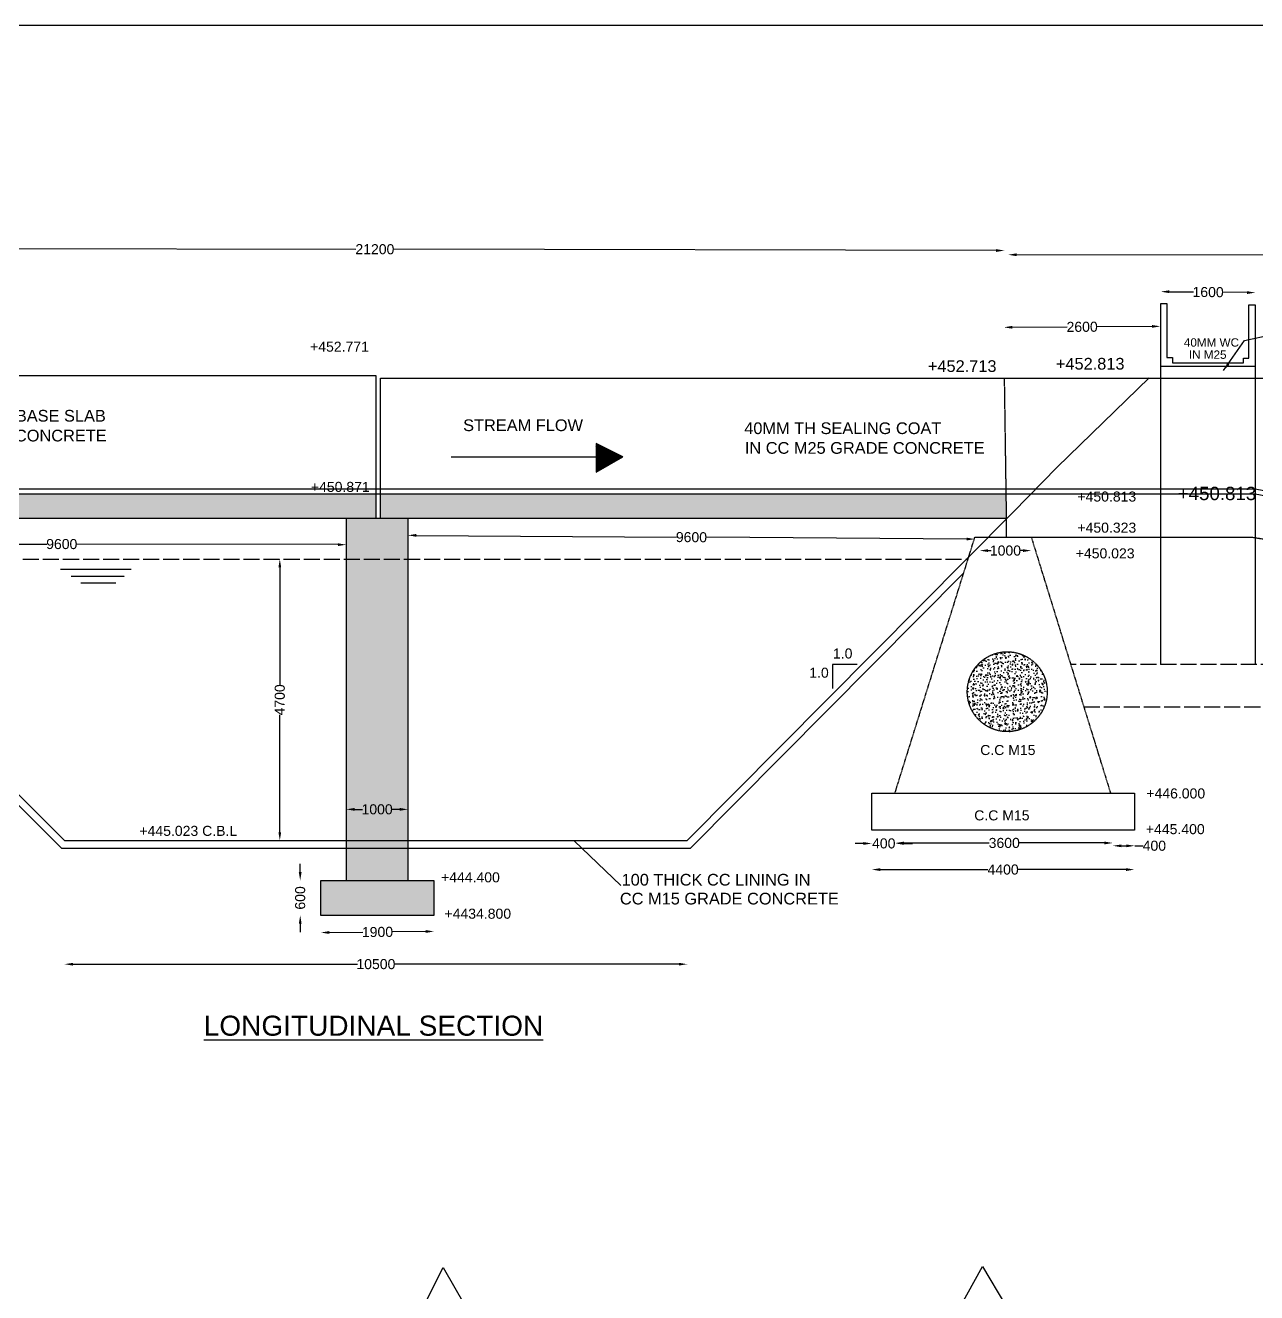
# Model space of a CAD drawing. Header units: millimetres. Extents: x 1841 to 73533, y 5611 to 49253.
# Drawn here: x 29810 to 48224, y 30294 to 49253 of the extents above; entities that cross this region are included whole.
import ezdxf

# ---------------------------------------------------------------- set-up
doc = ezdxf.new("R2010")
doc.units = ezdxf.units.MM
doc.header["$MEASUREMENT"] = 0
doc.linetypes.add('ACAD_ISO02W100', pattern=[15, 12, -3])
for name, color, linetype in [('DIMENSION', 7, 'Continuous'), ('DRAWING', 7, 'Continuous'), ('TEXT', 7, 'Continuous')]:
    doc.layers.add(name, color=color, linetype=linetype)
doc.styles.get("Standard").update_dxf_attribs({"font": 'arial.ttf'})
doc.dimstyles.get("Standard").update_dxf_attribs({"dimtxt": 150, "dimasz": 125, "dimexe": 0.18, "dimexo": 0.0625, "dimgap": 0.09, "dimtad": 0, "dimdec": 0, "dimzin": 0, "dimdsep": 46, "dimtxsty": 'Standard', "dimcen": 0.09, "dimse1": 1, "dimse2": 1, "dimadec": 0, "dimazin": 0, "dimtfac": 1, "dimtdec": 0, "dimtofl": 0, "dimtmove": 0, "dimatfit": 3, "dimfxl": 1, "dimtolj": 1, "dimtzin": 0, "dimarcsym": 0})
pattern_1 = [(50, (0, 0), (143.45204, -12.55043), [15, -165]), (355, (0, 0), (-27.75027, 150.43843), [12, -132]), (100.4514, (11.95, -1.05), (115.70188, 137.8879), [12.74804, -140.22842]), (46.1842, (0, 40), (213.4482, -33.1038), [22.5, -247.5]), (96.6356, (17.79, 37.24), (186.93254, 194.8236), [19.12206, -210.3426]), (351.1842, (0, 40), (186.9324, 194.8237), [18, -198]), (21, (20, 30), (119.3814, -80.52378), [15, -165]), (326, (20, 30), (48.66307, 145.03), [12, -132]), (71.4514, (29.95, 23.29), (168.04453, 64.5061), [12.74804, -140.22842]), (37.5, (0, 0), (2.43197, 66.57877), [0, -130.4, 0, -134, 0, -132.5]), (7.5, (0, 0), (52.61391, 78.88234), [0, -76.4, 0, -127.4, 0, -50.5]), (327.5, (-44.6, 0), (106.764487, -4.510974), [0, -50, 0, -156, 0, -207]), (317.5, (-64.6, 0), (116.63723, 20.021), [0, -65, 0, -103.6, 0, -147])]

# ---------------------------------------------------------------- blocks, each defined once
blk = doc.blocks.new('*D14')
at = {"layer": 'Defpoints', "color": 0, "transparency": 16777216}
for p in [(44452, 45884), (25618, 44015), (44448, 43977)]:
    blk.add_point(p, dxfattribs=at)
at = {"layer": 'DIMENSION', "color": 0, "lineweight": -2, "transparency": 16777216}
for p, q in [((25747, 45922), (34754, 45904)), ((44327, 45884), (35320, 45902))]:
    blk.add_line(p, q, dxfattribs=at)
at = {"layer": 'DIMENSION', "color": 0, "transparency": 16777216}
for points in [[(25747, 45943), (25747, 45901), (25622, 45922)], [(44327, 45905), (44327, 45863), (44452, 45884)]]:
    blk.add_solid(points, dxfattribs=at)
at = {"layer": 'DIMENSION', "color": 0, "transparency": 16777216, "insert": (35037, 45903), "char_height": 150, "attachment_point": 5, "rotation": 359.8845}
blk.add_mtext('\\A1;21200', dxfattribs=at)
blk = doc.blocks.new('*D15')
at = {"layer": 'Defpoints', "color": 0, "transparency": 16777216}
for p in [(46784, 44750), (46788, 43992), (44448, 43977)]:
    blk.add_point(p, dxfattribs=at)
at = {"layer": 'DIMENSION', "color": 0, "lineweight": -2, "transparency": 16777216}
for p, q in [((46659, 44749), (45839, 44744)), ((44569, 44736), (45389, 44741))]:
    blk.add_line(p, q, dxfattribs=at)
at = {"layer": 'DIMENSION', "color": 0, "transparency": 16777216}
for points in [[(44569, 44757), (44569, 44715), (44444, 44735)], [(46658, 44770), (46659, 44728), (46784, 44750)]]:
    blk.add_solid(points, dxfattribs=at)
at = {"layer": 'DIMENSION', "color": 0, "transparency": 16777216, "insert": (45614, 44742), "char_height": 150, "attachment_point": 5, "rotation": 0.3651}
blk.add_mtext('\\A1;2600', dxfattribs=at)
blk = doc.blocks.new('*D16')
at = {"layer": 'Defpoints', "color": 0, "transparency": 16777216}
for p in [(53324, 45828), (44510, 43977), (53326, 43984)]:
    blk.add_point(p, dxfattribs=at)
at = {"layer": 'DIMENSION', "color": 0, "lineweight": -2, "transparency": 16777216}
for p, q in [((44633, 45821), (48640, 45824)), ((53199, 45828), (49192, 45825))]:
    blk.add_line(p, q, dxfattribs=at)
at = {"layer": 'DIMENSION', "color": 0, "transparency": 16777216}
for points in [[(44633, 45842), (44633, 45800), (44508, 45821)], [(53199, 45849), (53199, 45807), (53324, 45828)]]:
    blk.add_solid(points, dxfattribs=at)
at = {"layer": 'DIMENSION', "color": 0, "transparency": 16777216, "insert": (48916, 45824), "char_height": 150, "attachment_point": 5, "rotation": 0.047}
blk.add_mtext('\\A1;10005', dxfattribs=at)
blk = doc.blocks.new('*D22')
at = {"layer": 'Defpoints', "color": 0, "transparency": 16777216}
for p in [(48205, 45254), (46788, 45090), (48203, 45074)]:
    blk.add_point(p, dxfattribs=at)
at = {"layer": 'DIMENSION', "color": 0, "lineweight": -2, "transparency": 16777216}
for p, q in [((46915, 45268), (47281, 45264)), ((48080, 45255), (47714, 45259))]:
    blk.add_line(p, q, dxfattribs=at)
at = {"layer": 'DIMENSION', "color": 0, "transparency": 16777216}
for points in [[(46916, 45289), (46915, 45247), (46790, 45269)], [(48080, 45276), (48080, 45234), (48205, 45254)]]:
    blk.add_solid(points, dxfattribs=at)
at = {"layer": 'DIMENSION', "color": 0, "transparency": 16777216, "insert": (47498, 45262), "char_height": 150, "attachment_point": 5, "rotation": 359.3597}
blk.add_mtext('\\A1;1600', dxfattribs=at)
blk = doc.blocks.new('*D28')
at = {"layer": 'Defpoints', "color": 0, "transparency": 16777216}
for p in [(42469, 37213), (42826, 37213), (42826, 37014)]:
    blk.add_point(p, dxfattribs=at)
at = {"layer": 'DIMENSION', "color": 0, "lineweight": -2, "transparency": 16777216}
for p, q in [((42344, 37014), (42219, 37014)), ((42951, 37014), (43076, 37014))]:
    blk.add_line(p, q, dxfattribs=at)
at = {"layer": 'DIMENSION', "color": 0, "transparency": 16777216}
for points in [[(42344, 37035), (42344, 36993), (42469, 37014)], [(42951, 37035), (42951, 36993), (42826, 37014)]]:
    blk.add_solid(points, dxfattribs=at)
at = {"layer": 'DIMENSION', "color": 0, "transparency": 16777216, "insert": (42647, 37014), "char_height": 150, "attachment_point": 5}
blk.add_mtext('\\A1;400', dxfattribs=at)
blk = doc.blocks.new('*D29')
at = {"layer": 'Defpoints', "color": 0, "transparency": 16777216}
for p in [(42826, 37014), (46073, 37021), (46073, 37014)]:
    blk.add_point(p, dxfattribs=at)
at = {"layer": 'DIMENSION', "color": 0, "lineweight": -2, "transparency": 16777216}
for p, q in [((42951, 37021), (44225, 37021)), ((45948, 37021), (44673, 37021))]:
    blk.add_line(p, q, dxfattribs=at)
at = {"layer": 'DIMENSION', "color": 0, "transparency": 16777216}
for points in [[(42951, 37042), (42951, 37000), (42826, 37021)], [(45948, 37042), (45948, 37000), (46073, 37021)]]:
    blk.add_solid(points, dxfattribs=at)
at = {"layer": 'DIMENSION', "color": 0, "transparency": 16777216, "insert": (44449, 37021), "char_height": 150, "attachment_point": 5}
blk.add_mtext('\\A1;3600', dxfattribs=at)
blk = doc.blocks.new('*D30')
at = {"layer": 'Defpoints', "color": 0, "transparency": 16777216}
for p in [(46073, 37021), (46400, 37021), (46400, 36979)]:
    blk.add_point(p, dxfattribs=at)
at = {"layer": 'DIMENSION', "color": 0, "lineweight": -2, "transparency": 16777216}
for p, q in [((46198, 36979), (46275, 36979)), ((46400, 36979), (46525, 36979))]:
    blk.add_line(p, q, dxfattribs=at)
at = {"layer": 'DIMENSION', "color": 0, "transparency": 16777216}
for points in [[(46198, 36999), (46198, 36958), (46073, 36979)], [(46275, 36999), (46275, 36958), (46400, 36979)]]:
    blk.add_solid(points, dxfattribs=at)
at = {"layer": 'DIMENSION', "color": 0, "transparency": 16777216, "insert": (46694, 36979), "char_height": 150, "attachment_point": 5}
blk.add_mtext('\\A1;400', dxfattribs=at)
blk = doc.blocks.new('*D31')
at = {"layer": 'Defpoints', "color": 0, "transparency": 16777216}
for p in [(42469, 37213), (46395, 37213), (46395, 36623)]:
    blk.add_point(p, dxfattribs=at)
at = {"layer": 'DIMENSION', "color": 0, "lineweight": -2, "transparency": 16777216}
for p, q in [((42594, 36623), (44205, 36623)), ((46270, 36623), (44659, 36623))]:
    blk.add_line(p, q, dxfattribs=at)
at = {"layer": 'DIMENSION', "color": 0, "transparency": 16777216}
for points in [[(42594, 36644), (42594, 36602), (42469, 36623)], [(46270, 36644), (46270, 36602), (46395, 36623)]]:
    blk.add_solid(points, dxfattribs=at)
at = {"layer": 'DIMENSION', "color": 0, "transparency": 16777216, "insert": (44432, 36623), "char_height": 150, "attachment_point": 5}
blk.add_mtext('\\A1;4400', dxfattribs=at)
blk = doc.blocks.new('*D32')
at = {"layer": 'Defpoints', "color": 0, "transparency": 16777216}
for p in [(44082, 41596), (44853, 41596), (44853, 41395)]:
    blk.add_point(p, dxfattribs=at)
at = {"layer": 'DIMENSION', "color": 0, "lineweight": -2, "transparency": 16777216}
for p, q in [((44207, 41395), (44251, 41395)), ((44728, 41395), (44684, 41395))]:
    blk.add_line(p, q, dxfattribs=at)
at = {"layer": 'DIMENSION', "color": 0, "transparency": 16777216}
for points in [[(44207, 41416), (44207, 41374), (44082, 41395)], [(44728, 41416), (44728, 41374), (44853, 41395)]]:
    blk.add_solid(points, dxfattribs=at)
at = {"layer": 'DIMENSION', "color": 0, "transparency": 16777216, "insert": (44467, 41395), "char_height": 150, "attachment_point": 5}
blk.add_mtext('\\A1;1000', dxfattribs=at)
blk = doc.blocks.new('*D33')
at = {"layer": 'Defpoints', "color": 0, "transparency": 16777216}
for p in [(34227, 35938), (35919, 35955), (35922, 35698)]:
    blk.add_point(p, dxfattribs=at)
at = {"layer": 'DIMENSION', "color": 0, "lineweight": -2, "transparency": 16777216}
for p, q in [((34354, 35682), (34859, 35687)), ((35797, 35697), (35292, 35692))]:
    blk.add_line(p, q, dxfattribs=at)
at = {"layer": 'DIMENSION', "color": 0, "transparency": 16777216}
for points in [[(34354, 35703), (34355, 35661), (34229, 35681)], [(35797, 35718), (35797, 35676), (35922, 35698)]]:
    blk.add_solid(points, dxfattribs=at)
at = {"layer": 'DIMENSION', "color": 0, "transparency": 16777216, "insert": (35076, 35689), "char_height": 150, "attachment_point": 5, "rotation": 0.589}
blk.add_mtext('\\A1;1900', dxfattribs=at)
blk = doc.blocks.new('*D34')
at = {"layer": 'Defpoints', "color": 0, "transparency": 16777216}
for p in [(33920, 36460), (34227, 36460), (34227, 35938)]:
    blk.add_point(p, dxfattribs=at)
at = {"layer": 'DIMENSION', "color": 0, "lineweight": -2, "transparency": 16777216}
for p, q in [((33920, 36585), (33920, 36710)), ((33920, 35813), (33920, 35688))]:
    blk.add_line(p, q, dxfattribs=at)
at = {"layer": 'DIMENSION', "color": 0, "transparency": 16777216}
for points in [[(33899, 36585), (33941, 36585), (33920, 36460)], [(33899, 35813), (33941, 35813), (33920, 35938)]]:
    blk.add_solid(points, dxfattribs=at)
at = {"layer": 'DIMENSION', "color": 0, "transparency": 16777216, "insert": (33920, 36199), "char_height": 150, "attachment_point": 5, "rotation": 90}
blk.add_mtext('\\A1;600', dxfattribs=at)
blk = doc.blocks.new('*D35')
at = {"layer": 'Defpoints', "color": 0, "transparency": 16777216}
for p in [(34608, 37536), (35532, 37536), (35532, 37524)]:
    blk.add_point(p, dxfattribs=at)
at = {"layer": 'DIMENSION', "color": 0, "lineweight": -2, "transparency": 16777216}
for p, q in [((34733, 37524), (34854, 37524)), ((35407, 37524), (35287, 37524))]:
    blk.add_line(p, q, dxfattribs=at)
at = {"layer": 'DIMENSION', "color": 0, "transparency": 16777216}
for points in [[(34733, 37545), (34733, 37503), (34608, 37524)], [(35407, 37545), (35407, 37503), (35532, 37524)]]:
    blk.add_solid(points, dxfattribs=at)
at = {"layer": 'DIMENSION', "color": 0, "transparency": 16777216, "insert": (35070, 37524), "char_height": 150, "attachment_point": 5}
blk.add_mtext('\\A1;1000', dxfattribs=at)
blk = doc.blocks.new('*D36')
at = {"layer": 'Defpoints', "color": 0, "transparency": 16777216}
for p in [(30395, 37057), (39709, 37057), (39709, 35208)]:
    blk.add_point(p, dxfattribs=at)
at = {"layer": 'DIMENSION', "color": 0, "lineweight": -2, "transparency": 16777216}
for p, q in [((30520, 35208), (34777, 35208)), ((39584, 35208), (35327, 35208))]:
    blk.add_line(p, q, dxfattribs=at)
at = {"layer": 'DIMENSION', "color": 0, "transparency": 16777216}
for points in [[(30520, 35228), (30520, 35187), (30395, 35208)], [(39584, 35228), (39584, 35187), (39709, 35208)]]:
    blk.add_solid(points, dxfattribs=at)
at = {"layer": 'DIMENSION', "color": 0, "transparency": 16777216, "insert": (35052, 35208), "char_height": 150, "attachment_point": 5}
blk.add_mtext('\\A1;10500', dxfattribs=at)
blk = doc.blocks.new('*D37')
at = {"layer": 'Defpoints', "color": 0, "transparency": 16777216}
for p in [(33615, 41268), (33615, 41268), (33615, 37057)]:
    blk.add_point(p, dxfattribs=at)
at = {"layer": 'DIMENSION', "color": 0, "lineweight": -2, "transparency": 16777216}
for p, q in [((33615, 41143), (33615, 39389)), ((33615, 37182), (33615, 38936))]:
    blk.add_line(p, q, dxfattribs=at)
at = {"layer": 'DIMENSION', "color": 0, "transparency": 16777216}
for points in [[(33594, 41143), (33636, 41143), (33615, 41268)], [(33594, 37182), (33636, 37182), (33615, 37057)]]:
    blk.add_solid(points, dxfattribs=at)
at = {"layer": 'DIMENSION', "color": 0, "transparency": 16777216, "insert": (33615, 39162), "char_height": 150, "attachment_point": 5, "rotation": 90}
blk.add_mtext('\\A1;4700', dxfattribs=at)
blk = doc.blocks.new('*D38')
at = {"layer": 'Defpoints', "color": 0, "transparency": 16777216}
for p in [(26100, 41502), (34608, 41485), (34608, 41483)]:
    blk.add_point(p, dxfattribs=at)
at = {"layer": 'DIMENSION', "color": 0, "lineweight": -2, "transparency": 16777216}
for p, q in [((26225, 41500), (30130, 41492)), ((34483, 41484), (30578, 41492))]:
    blk.add_line(p, q, dxfattribs=at)
at = {"layer": 'DIMENSION', "color": 0, "transparency": 16777216}
for points in [[(26225, 41521), (26225, 41479), (26100, 41501)], [(34483, 41505), (34483, 41463), (34608, 41483)]]:
    blk.add_solid(points, dxfattribs=at)
at = {"layer": 'DIMENSION', "color": 0, "transparency": 16777216, "insert": (30354, 41492), "char_height": 150, "attachment_point": 5, "rotation": 359.8848}
blk.add_mtext('\\A1;9600', dxfattribs=at)
blk = doc.blocks.new('*D43')
at = {"layer": 'Defpoints', "color": 0, "transparency": 16777216}
for p in [(35532, 41653), (44010, 41596), (44010, 41567)]:
    blk.add_point(p, dxfattribs=at)
at = {"layer": 'DIMENSION', "color": 0, "lineweight": -2, "transparency": 16777216}
for p, q in [((35657, 41623), (39547, 41597)), ((43885, 41568), (39995, 41594))]:
    blk.add_line(p, q, dxfattribs=at)
at = {"layer": 'DIMENSION', "color": 0, "transparency": 16777216}
for points in [[(35657, 41644), (35657, 41602), (35532, 41624)], [(43885, 41589), (43885, 41547), (44010, 41567)]]:
    blk.add_solid(points, dxfattribs=at)
at = {"layer": 'DIMENSION', "color": 0, "transparency": 16777216, "insert": (39771, 41595), "char_height": 150, "attachment_point": 5, "rotation": 359.6164}
blk.add_mtext('\\A1;9600', dxfattribs=at)

msp = doc.modelspace()

# ---------------------------------------------------------------- hatches: boundary and pattern name
at = {"layer": 'DIMENSION'}
h = msp.add_hatch(dxfattribs=at)
h.set_pattern_fill('ANSI32', color=256, scale=50, style=0)
h.paths.add_polyline_path([(38344.5, 42995.3), (38344.5, 42798.7), (38747, 42798.7)])
h.paths.add_polyline_path([(38747, 42798.7), (38344.5, 42798.7), (38344.5, 42566.4)])
at = {"layer": 'DRAWING', "linetype": 'ACAD_ISO02W100'}
h = msp.add_hatch(dxfattribs=at)
h.set_pattern_fill('AR-CONC', color=256, scale=20, style=0)
h.set_pattern_definition(pattern_1)
h.paths.add_polyline_path([(35049.9, 42246.3), (25617.9, 42246.3), (25617.9, 41879.7), (35049.9, 41879.7)])
h = msp.add_hatch(dxfattribs=at)
h.set_pattern_fill('AR-CONC', color=256, scale=20, style=0)
h.set_pattern_definition(pattern_1)
h.paths.add_polyline_path([(44473.6, 42246.3), (35120, 42246.3), (35120, 41879.7), (44479, 41879.7)])
h = msp.add_hatch(dxfattribs=at)
h.set_pattern_fill('AR-CONC', color=256, scale=20, style=0)
h.set_pattern_definition(pattern_1)
h.paths.add_polyline_path([(35532.5, 41879.7), (34608.2, 41879.7), (34608.2, 37056.5), (35532.5, 37056.5)])
h.paths.add_polyline_path([(35919.4, 36460), (35532.5, 36460), (35532.5, 36457.7), (34608.2, 36457.7), (34226.8, 36460), (34226.8, 35937.7), (35919.4, 35937.7)])
h.paths.add_polyline_path([(35532.5, 37056.5), (34608.2, 37056.5), (34608.2, 36460), (35532.5, 36460)])
h = msp.add_hatch(dxfattribs=at)
h.set_pattern_fill('AR-CONC', color=256, scale=20, style=0)
h.set_pattern_definition([(50, (18782.31, 0), (143.45204, -12.55043), [15, -165]), (355, (18782.31, 0), (-27.75027, 150.43843), [12, -132]), (100.4514, (18794.26, -1.05), (115.70188, 137.8879), [12.74804, -140.22842]), (46.1842, (18782.31, 40), (213.4482, -33.1038), [22.5, -247.5]), (96.6356, (18800.1, 37.24), (186.9325, 194.8236), [19.1221, -210.3426]), (351.1842, (18782.3, 40), (186.9324, 194.8237), [18, -198]), (21, (18802.31, 30), (119.3814, -80.52378), [15, -165]), (326, (18802.31, 30), (48.66307, 145.03), [12, -132]), (71.4514, (18812.26, 23.29), (168.04453, 64.5061), [12.74804, -140.22842]), (37.5, (18782.31, 0), (2.43197, 66.57877), [0, -130.4, 0, -134, 0, -132.5]), (7.5, (18782.31, 0), (52.61391, 78.88234), [0, -76.4, 0, -127.4, 0, -50.5]), (327.5, (18737.71, 0), (106.76449, -4.510974), [0, -50, 0, -156, 0, -207]), (317.5, (18717.71, 0), (116.63723, 20.021), [0, -65, 0, -103.6, 0, -147])])
h.paths.add_polyline_path([(43896.4, 39284.1, 1), (45091.6, 39284.1, 1)])

# ---------------------------------------------------------------- linework, layer by layer
at = {"layer": 'DIMENSION'}
msp.add_lwpolyline([(36179.8, 42798.7), (38747, 42798.7), (38344.5, 42995.3), (38344.5, 42566.4), (38747, 42798.7)], dxfattribs=at)
at = {"layer": 'DRAWING'}
for points in [[(73528.3, 49252.7), (1840.7, 49252.7), (1840.7, 5611.2), (73528.3, 5611.2)], [(34226.8, 36460), (35919.4, 36460), (35919.4, 35937.7), (34226.8, 35937.7)]]:
    msp.add_lwpolyline(points, close=True, dxfattribs=at)
for points in [[(46788.4, 39688.7), (46788.4, 45089.9), (46879.3, 45089.9), (46879.3, 44285.8), (46963.1, 44285.8), (46963.1, 44202.1), (48028.2, 44202.1), (48028.2, 44271.9), (48108.5, 44271.9), (48108.5, 45074.1), (48202.8, 45074.1), (48202.8, 41325.6), (48202.8, 39688.7)], [(46788.4, 44154.3), (48202.8, 44154.3)], [(25116, 42318.7), (27734.9, 39717.2), (30395.2, 37056.5), (38213.1, 37056.5), (39709.1, 37056.5), (44583.9, 41968.2), (45240.6, 42643.9), (46615.9, 43981.9)], [(6381.7, 42318.7), (11087.5, 42318.7), (27768.6, 42318.7), (35203.9, 42318.7), (48202.8, 42318.7)], [(48202.8, 42318.7), (53325.5, 41342.7)], [(10360.4, 42246.3), (48202.8, 42246.3)], [(48202.8, 42246.3), (53344, 41281.5)], [(34608.2, 41879.7), (34608.2, 36457.7), (35532.5, 36457.7), (35532.5, 41879.7)], [(26241.9, 41043), (27656.2, 39638.2), (30349, 36945), (38213.1, 36945), (39755.5, 36945), (43844.1, 41064.5)], [(3126.5, 30083.7), (19164.5, 30083.7), (19715.4, 29456.1), (20356, 30633.5), (20740.4, 30121.6), (25604.8, 30121.6), (26155.7, 29430.6), (26719.5, 30467.3), (27129.5, 30096.1), (34788, 30096.1), (35441.4, 29443.5), (36056.4, 30672.1), (36389.5, 30096.2), (42906.8, 30096.2), (43444.9, 29456.3), (44124, 30684.9), (44469.9, 30109), (50035.6, 30109)]]:
    msp.add_lwpolyline(points, dxfattribs=at)
at = {"layer": 'DRAWING', "linetype": 'ACAD_ISO02W100'}
for points in [[(25617.9, 44014.5), (35049.9, 44014.5), (35049.9, 41879.7)], [(35120, 41879.7), (35120, 43976.6), (44448.5, 43976.6), (44479, 41879.7)], [(44448.5, 43976.6), (48204.5, 43976.6), (57635, 43976.6), (60609.6, 43976.6)], [(25195.9, 41879.7), (44479, 41879.7), (44479, 41596.4)], [(42813.7, 37764.8), (44010.2, 41596.4), (44852.9, 41596.4), (46039, 37764.8)], [(44852.9, 41596.4), (48148.4, 41596.4), (52565.1, 40925.6), (52903.6, 40160.3), (53357.9, 40160.3)], [(30337, 41115.9), (31392.3, 41115.9)], [(30495.7, 41013.2), (31294.3, 41013.2)], [(30640.5, 40910.6), (31163.5, 40910.6)]]:
    msp.add_lwpolyline(points, dxfattribs=at)
at = {"layer": 'DRAWING', "linetype": 'ACAD_ISO02W100', "ltscale": 20}
for points in [[(26172.2, 41268.3), (43907.7, 41268.3)], [(53325.5, 41133.4), (53325.5, 39688.7), (45443.5, 39688.7)], [(45639, 39056.8), (53688.7, 39056.8), (53688.7, 39692.9), (53325.5, 39688.7)]]:
    msp.add_lwpolyline(points, dxfattribs=at)
at = {"layer": 'DRAWING', "linetype": 'ACAD_ISO02W100'}
msp.add_lwpolyline([(42469.3, 37764.8), (46395.3, 37764.8), (46395.3, 37212.9), (42469.3, 37212.9)], close=True, dxfattribs=at)
msp.add_circle((44494, 39284.1), 597.6, dxfattribs=at)
at = {"layer": 'TEXT'}
for points in [[(42248.6, 39689.6), (41882.5, 39689.6), (41882.5, 39330.8)], [(38018.3, 37053.3), (38715.6, 36387)]]:
    msp.add_lwpolyline(points, dxfattribs=at)

# ---------------------------------------------------------------- texts
for s, height, p in [('40MM WC', 125, (47135.6, 44446.2)), ('+452.771', 150, (34067.5, 44370.3)), ('IN M25', 125, (47210.3, 44263.9)), ('+452.713', 175, (43306.9, 44067.6)), ('+452.813', 175, (45221.1, 44103.3)), ('300 THICK TROUGH BASE SLAB', 175, (27263.6, 43324.9)), ('STREAM FLOW', 175, (36356.7, 43183)), ('40MM TH SEALING COAT', 175, (40560.8, 43138.3)), ('IN RCC M20 GRADE CONCRETE', 175, (27263.6, 43028.2)), ('IN CC M25 GRADE CONCRETE', 175, (40569.7, 42843.5)), ('+450.871', 150, (34079.8, 42273.2)), ('+450.813', 150, (45543.1, 42128.7)), ('+450.813', 200, (47044, 42150.2)), ('+450.323', 150, (45543.1, 41663.5)), ('+450.023', 150, (45518.6, 41278.7)), ('1.0', 150, (41887.5, 39780.9)), ('1.0', 150, (41533, 39493.4)), ('C.C M15', 150, (44089.6, 38336.7)), ('+446.000', 150, (46574, 37687.5)), ('C.C M15', 150, (44000.6, 37359.1)), ('+445.023 C.B.L', 150, (31515.4, 37127.4)), ('+445.400', 150, (46567.3, 37153.3)), ('+444.400', 150, (36026, 36432.3)), ('100 THICK CC LINING IN', 175, (38726.6, 36383.9)), ('CC M15 GRADE CONCRETE', 175, (38701.3, 36101.3)), ('+4434.800', 150, (36077.7, 35888)), ('%%ULONGITUDINAL SECTION', 300, (32478.1, 34137.9))]:
    msp.add_text(s, height=height, dxfattribs=at).set_placement(p)

# ---------------------------------------------------------------- dimensions: what is measured, and where the dimension line sits
at = {"layer": 'DIMENSION'}
for p1, p2, distance, text, picture, middle in [((25617.9, 44014.5), (44448.5, 43976.6), 1907.4, '21200', '*D14', (35037.1, 45903)), ((44509.9, 43976.6), (53325.5, 43983.8), 1844.2, '10005', '*D16', (48916.2, 45824.4)), ((46788.4, 45089.9), (48202.8, 45074.1), 179.5, '1600', '*D22', (47497.6, 45261.5)), ((44448.5, 43976.6), (46788.4, 43991.5), 758.5, '2600', '*D15', (45613.6, 44742.5)), ((26099.8, 41502.1), (34608.2, 41485), -1.6, '9600', '*D38', (30354, 41492)), ((35532.5, 41653.2), (44010.2, 41596.4), -29.3, '9600', '*D43', (39771.1, 41595.5)), ((44081.7, 41596.4), (44852.9, 41596.4), -201.3, '1000', '*D32', (44467.3, 41395.1)), ((33615.1, 37056.5), (33615.1, 41268.3), 0, '4700', '*D37', (33615.1, 39162.4)), ((34608.2, 37536.2), (35532.5, 37536.2), -12.5, '1000', '*D35', (35070.3, 37523.8)), ((42469.3, 37212.9), (42825.5, 37212.9), -198.8, '400', '*D28', (42647.4, 37014.1)), ((42469.3, 37212.9), (46395.3, 37212.9), -590, '4400', '*D31', (44432.3, 36622.9)), ((30395.2, 37056.5), (39709.1, 37056.5), -1849, '10500', '*D36', (35052.1, 35207.5)), ((42825.5, 37014.1), (46072.8, 37014.1), 7.1, '3600', '*D29', (44449.1, 37021.3)), ((46072.8, 37021.3), (46400.4, 37021.3), -42.7, '400', '*D30', (46693.9, 36978.6)), ((34226.8, 35937.7), (34226.8, 36460), 306.8, '600', '*D34', (33920, 36198.8)), ((34226.8, 35937.7), (35919.4, 35955.1), -257, '1900', '*D33', (35075.7, 35689.4))]:
    dim = msp.add_aligned_dim(p1=p1, p2=p2, distance=distance, text=text, dimstyle='Standard', dxfattribs=at)
    dim.commit()
    dim.dimension.update_dxf_attribs({"geometry": picture, "text_midpoint": middle})

# ---------------------------------------------------------------- leaders
at = {"layer": 'DIMENSION', "annotation_type": 0, "has_hookline": 1, "hookline_direction": 0, "text_width": 646.2}
msp.add_leader([(47729.9, 44087.9), (48040.2, 44538.7), (48456.3, 44630.3)], dimstyle='Standard', override={"dimgap": 0.09, "dimtad": 0}, dxfattribs=at)

doc.saveas('drawing.dxf')
